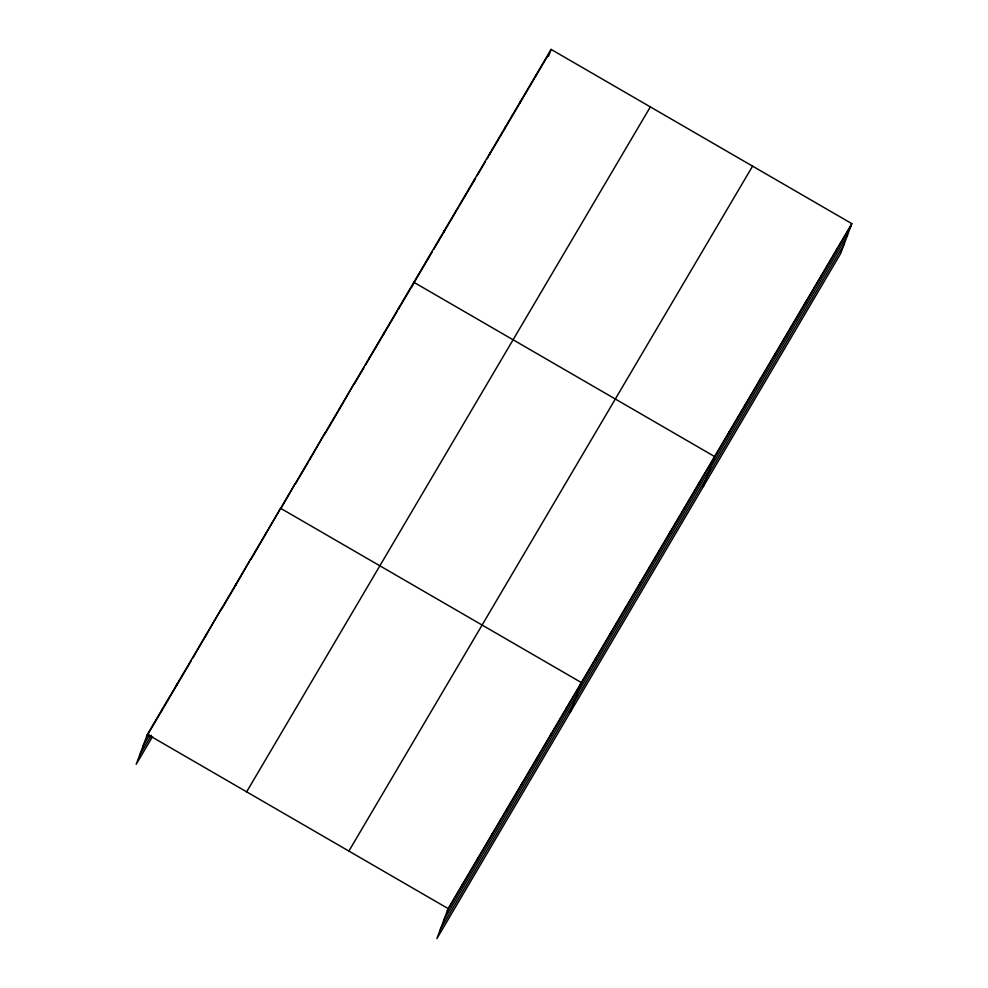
<?xml version="1.0" encoding="UTF-8"?>
<svg xmlns="http://www.w3.org/2000/svg" width="988" height="988" viewBox="0 0 988 988"><rect width="100%" height="100%" fill="white"/><g stroke="black" fill="none" stroke-linecap="round" stroke-linejoin="round"><path stroke-width="1.48" d="M851.817 223.646L448.12 908.577L436.894 938.6L840.59 253.657L851.817 223.646L551.106 49.4L147.41 734.343L136.183 764.354L152.547 736.603M161.402 711.385L162.217 709.223M176.21 686.265L177.013 684.104M205.813 636.037L206.616 633.876M221.423 608.769L192.574 658.514M236.218 583.649L235.416 585.81L251.026 558.541M265.019 535.582L265.834 533.421M295.437 483.194L280.604 509.153M309.429 460.247L310.232 458.074M325.04 432.966L310.207 458.914M339.835 407.846L339.032 410.008L354.643 382.739M369.438 357.619L368.635 359.78L397.46 310.874M383.443 334.673L384.246 332.511M399.053 307.392L398.238 309.553L412.268 285.767M412.181 286.742L413.849 282.284L714.559 456.518L703.333 486.541M428.286 258.56L429.101 256.398M444.353 230.525L443.538 232.686L458.79 206.813M474.042 180.94L474.858 178.779M490.097 152.905L489.295 155.067L549.538 52.858M504.547 129.193L505.35 127.032M519.799 103.308L520.602 101.147M535.051 77.435L535.854 75.273M548.575 56.155L549.871 52.71M550.291 51.561L551.106 49.4M462.112 885.631L462.915 883.47M476.92 860.511L477.723 858.35M491.715 835.403L492.53 833.242M506.523 810.284L507.326 808.122M521.318 785.176L522.133 783.015M536.126 760.056L536.929 757.895M550.921 734.936L551.736 732.775M565.729 709.829L566.532 707.667M570.113 712.57L581.339 682.547L280.629 508.314L251.001 559.381M595.332 659.601L596.135 657.44M610.139 634.481L610.942 632.32M624.935 609.374L625.75 607.212M639.742 584.254L640.545 582.093M654.538 559.146L655.353 556.985M669.345 534.026L670.148 531.865M684.141 508.906L684.956 506.745M698.948 483.799L699.751 481.638M728.996 432.806L729.811 430.644M744.248 406.933L745.063 404.771M759.5 381.059L760.303 378.898M774.753 355.186L775.555 353.025M790.005 329.3L790.808 327.139M805.257 303.427L806.06 301.266M820.497 277.554L821.312 275.393M835.749 251.681L836.564 249.519M146.607 736.505L191.005 661.157M221.398 609.608L234.638 587.131M295.4 484.034L308.651 461.569M325.003 433.806L338.254 411.329M354.606 383.579L363.954 367.709M365.523 365.066L367.857 361.102M413.046 284.445L432.102 252.101M433.633 249.507L442.785 233.983M459.556 205.516L475.574 178.346M477.093 175.765L485.479 161.538M487.01 158.945L488.529 156.363M143.161 745.693L149.398 735.121M139.629 755.165L151.312 735.331M246.642 791.833L650.339 106.902M348.888 851.076L752.584 166.145M447.305 910.738L851.001 225.807M443.871 919.939L847.568 234.996M440.327 929.412L844.024 244.468M147.41 734.343L448.12 908.577"/></g></svg>
